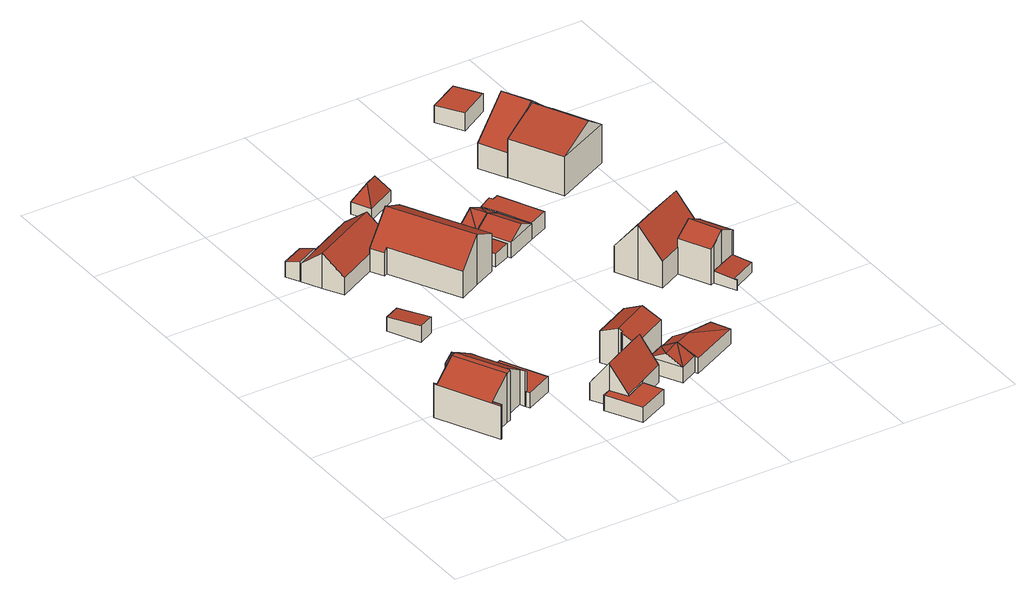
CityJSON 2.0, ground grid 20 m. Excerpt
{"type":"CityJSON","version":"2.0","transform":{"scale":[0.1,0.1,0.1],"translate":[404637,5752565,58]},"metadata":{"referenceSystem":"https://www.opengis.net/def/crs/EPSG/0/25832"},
"CityObjects":{
"building1":{"type":"Building","attributes":{"Gemeindeschluessel":"05515000","Geometrietyp2DReferenz":"3000","function":"51009_1610","roofType":"3100","measuredHeight":8.96},"geometry":[{"type":"Solid","lod":"2","boundaries":[[[[0,1,2,3]],[[4,5,1,0]],[[6,7,5,4]],[[3,2,7,6]],[[0,8,4]],[[6,9,3]],[[3,9,8,0]],[[4,8,9,6]],[[1,5,7,2]]]],"semantics":{"surfaces":[{"type":"WallSurface"},{"type":"RoofSurface"},{"type":"GroundSurface"}],"values":[[0,0,0,0,0,0,1,1,2]]}}]},
"building2":{"type":"Building","attributes":{"Gemeindeschluessel":"05515000","Geometrietyp2DReferenz":"3000","function":"31001_1000","roofType":"9999","measuredHeight":8.77},"address":[{"country":"Germany","locality":"Münster","thoroughfareNumber":"11","thoroughfareName":"Am Brook"}],"geometry":[{"type":"Solid","lod":"2","boundaries":[[[[10,11,12,13]],[[14,15,11,10]],[[16,17,15,14]],[[18,19,17,16]],[[20,21,19,18]],[[22,2,21,20]],[[23,24,2,22]],[[25,26,24,23]],[[27,7,26,25]],[[28,29,7,27]],[[30,31,29,28]],[[32,33,31,30]],[[34,35,33,32]],[[36,37,35,34]],[[38,39,37,36]],[[40,41,39,38]],[[42,43,41,40]],[[44,45,43,42]],[[13,12,45,44]],[[38,36,34,32,30,28,27,25,40]],[[22,20,18,16,14,10,13,44,23]],[[23,44,42,40,25]],[[11,15,17,19,21,2,24,26,7,29,31,33,35,37,39,41,43,45,12]]]],"semantics":{"surfaces":[{"type":"WallSurface"},{"type":"RoofSurface"},{"type":"GroundSurface"}],"values":[[0,0,0,0,0,0,0,0,0,0,0,0,0,0,0,0,0,0,0,1,1,1,2]]}}]},
"building3":{"type":"Building","attributes":{"Gemeindeschluessel":"05515000","Geometrietyp2DReferenz":"3000","function":"31001_2460","roofType":"1000","measuredHeight":2.76},"geometry":[{"type":"Solid","lod":"2","boundaries":[[[[46,47,31,48]],[[49,50,47,46]],[[51,52,50,49]],[[53,35,52,51]],[[54,33,35,53]],[[48,31,33,54]],[[53,51,49,46,48,54]],[[47,50,52,35,33,31]]]],"semantics":{"surfaces":[{"type":"WallSurface"},{"type":"RoofSurface"},{"type":"GroundSurface"}],"values":[[0,0,0,0,0,0,1,2]]}}]},
"building4":{"type":"Building","attributes":{"Gemeindeschluessel":"05515000","Geometrietyp2DReferenz":"3000","function":"31001_2460","roofType":"2100","measuredHeight":2.87},"geometry":[{"type":"Solid","lod":"2","boundaries":[[[[55,56,57,58]],[[59,60,56,55]],[[61,62,60,59]],[[58,57,62,61]],[[59,55,58,61]],[[56,60,62,57]]]],"semantics":{"surfaces":[{"type":"WallSurface"},{"type":"RoofSurface"},{"type":"GroundSurface"}],"values":[[0,0,0,0,1,2]]}}]},
"building5":{"type":"Building","attributes":{"Gemeindeschluessel":"05515000","Geometrietyp2DReferenz":"3000","function":"31001_1310","roofType":"2100","measuredHeight":3.56},"geometry":[{"type":"Solid","lod":"2","boundaries":[[[[63,64,65,66]],[[67,68,64,63]],[[69,70,68,67]],[[66,65,70,69]],[[67,63,66,69]],[[64,68,70,65]]]],"semantics":{"surfaces":[{"type":"WallSurface"},{"type":"RoofSurface"},{"type":"GroundSurface"}],"values":[[0,0,0,0,1,2]]}}]},
"building6":{"type":"Building","attributes":{"Gemeindeschluessel":"05515000","Geometrietyp2DReferenz":"3000","function":"31001_1000"},"address":[{"country":"Germany","locality":"Münster","thoroughfareNumber":"8","thoroughfareName":"Am Brook"}],"children":["building6-1","building6-2"]},
"building6-1":{"type":"BuildingPart","attributes":{"roofType":"3100","measuredHeight":6.19},"parents":["building6"],"geometry":[{"type":"Solid","lod":"2","boundaries":[[[[71,72,73,74]],[[75,76,72,71]],[[77,65,76,75]],[[78,70,65,77]],[[79,80,70,78]],[[81,82,80,79]],[[83,84,82,81]],[[79,78,77,75,81]],[[71,74,85,83,81,75]],[[72,76,65,70,80,82,84,86,73]],[[73,86,85,74]],[[86,84,83,85]]]],"semantics":{"surfaces":[{"type":"WallSurface"},{"type":"RoofSurface"},{"type":"GroundSurface"},{"type":"ClosureSurface"}],"values":[[0,0,0,0,0,0,0,1,1,2,3,3]]}}]},
"building6-2":{"type":"BuildingPart","attributes":{"roofType":"3100","measuredHeight":8.85},"parents":["building6"],"geometry":[{"type":"Solid","lod":"2","boundaries":[[[[87,74,73,88,89]],[[84,83,90]],[[91,92,84,90]],[[93,94,92,91]],[[95,96,94,93]],[[97,98,96,95]],[[99,100,98,97]],[[89,88,100,99]],[[93,91,90,101,95]],[[87,89,99,97,95,101]],[[73,86,84,92,94,96,98,100,88]],[[74,87,101,85]],[[73,74,85,86]],[[83,85,101,90]],[[84,86,85,83]]]],"semantics":{"surfaces":[{"type":"WallSurface"},{"type":"RoofSurface"},{"type":"GroundSurface"},{"type":"ClosureSurface"}],"values":[[0,0,0,0,0,0,0,0,1,1,2,0,3,0,3]]}}]},
"building7":{"type":"Building","attributes":{"Gemeindeschluessel":"05515000","Geometrietyp2DReferenz":"3000","function":"31001_1000"},"address":[{"country":"Germany","locality":"Münster","thoroughfareNumber":"7","thoroughfareName":"Am Brook"}],"children":["building7-1","building7-2","building7-3"]},
"building7-1":{"type":"BuildingPart","attributes":{"roofType":"3100","measuredHeight":7.54},"parents":["building7"],"geometry":[{"type":"Solid","lod":"2","boundaries":[[[[102,103,104]],[[105,106,102,104]],[[107,108,106,105]],[[109,110,108,107]],[[111,112,110,109]],[[113,114,112,111]],[[115,116,114,113]],[[117,118,116,115]],[[119,120,121,122,123]],[[124,125,120,119]],[[126,127,128,125,124]],[[123,129,130,117,115,113,111,109,107,105,104,119]],[[131,126,124,119,104]],[[102,106,108,110,112,114,116,118,132,121,120,125,128,133]],[[134,131,104,103]],[[102,133,134,103]],[[129,123,122]],[[118,117,130,132]],[[132,130,129,122,121]],[[134,127,126,131]],[[133,128,127,134]]]],"semantics":{"surfaces":[{"type":"WallSurface"},{"type":"RoofSurface"},{"type":"GroundSurface"},{"type":"ClosureSurface"}],"values":[[0,0,0,0,0,0,0,0,0,0,0,1,1,2,0,3,0,3,3,0,3]]}}]},
"building7-2":{"type":"BuildingPart","attributes":{"roofType":"3100","measuredHeight":7.15},"parents":["building7"],"geometry":[{"type":"Solid","lod":"2","boundaries":[[[[135,136,118,117,137]],[[138,139,136,135]],[[140,141,139,138]],[[142,143,141,140]],[[144,145,143,142]],[[146,147,145,144]],[[122,121,147,146]],[[142,140,138,144]],[[135,137,148,129,122,146,144,138]],[[118,136,139,141,143,145,147,121,132]],[[130,148,137,117]],[[132,130,117,118]],[[129,148,130]],[[122,129,130,132,121]]]],"semantics":{"surfaces":[{"type":"WallSurface"},{"type":"RoofSurface"},{"type":"GroundSurface"},{"type":"ClosureSurface"}],"values":[[0,0,0,0,0,0,0,1,1,2,0,3,0,3]]}}]},
"building7-3":{"type":"BuildingPart","attributes":{"roofType":"1000","measuredHeight":2.72},"parents":["building7"],"geometry":[{"type":"Solid","lod":"2","boundaries":[[[[103,102,149,150]],[[151,152,128,127]],[[153,154,152,151]],[[150,149,154,153]],[[151,127,134,103,150,153]],[[102,133,128,152,154,149]],[[102,103,134,133]],[[133,134,127,128]]]],"semantics":{"surfaces":[{"type":"WallSurface"},{"type":"RoofSurface"},{"type":"GroundSurface"},{"type":"ClosureSurface"}],"values":[[0,0,0,0,1,2,3,3]]}}]},
"building8":{"type":"Building","attributes":{"Gemeindeschluessel":"05515000","Geometrietyp2DReferenz":"3000","function":"31001_2460","roofType":"3100","measuredHeight":4.39},"geometry":[{"type":"Solid","lod":"2","boundaries":[[[[155,156,157,158]],[[159,160,156,155]],[[161,162,160,159]],[[158,157,162,161]],[[155,163,159]],[[161,164,158]],[[155,158,164]],[[164,163,155]],[[163,164,161]],[[161,159,163]],[[156,160,162,157]]]],"semantics":{"surfaces":[{"type":"WallSurface"},{"type":"RoofSurface"},{"type":"GroundSurface"}],"values":[[0,0,0,0,0,0,1,1,1,1,2]]}}]},
"building9":{"type":"Building","attributes":{"Gemeindeschluessel":"05515000","Geometrietyp2DReferenz":"3000","function":"31001_1310","roofType":"5000","measuredHeight":5.08},"geometry":[{"type":"Solid","lod":"2","boundaries":[[[[165,166,167,168]],[[169,170,166,165]],[[171,172,170,169]],[[168,167,172,171]],[[173,171,169,174]],[[169,165,174]],[[174,165,168,173]],[[168,171,173]],[[166,170,172,167]]]],"semantics":{"surfaces":[{"type":"WallSurface"},{"type":"RoofSurface"},{"type":"GroundSurface"}],"values":[[0,0,0,0,1,1,1,1,2]]}}]},
"building10":{"type":"Building","attributes":{"Gemeindeschluessel":"05515000","Geometrietyp2DReferenz":"3000","function":"31001_2460","roofType":"5000","measuredHeight":4.24},"geometry":[{"type":"Solid","lod":"2","boundaries":[[[[175,176,177,178]],[[179,180,176,175]],[[181,182,180,179]],[[183,184,182,181]],[[185,186,184,183]],[[187,188,186,185]],[[178,177,188,187]],[[181,179,189,183]],[[179,175,178,190,189]],[[189,190,187,185,183]],[[187,190,178]],[[176,180,182,184,186,188,177]]]],"semantics":{"surfaces":[{"type":"WallSurface"},{"type":"RoofSurface"},{"type":"GroundSurface"}],"values":[[0,0,0,0,0,0,0,1,1,1,0,2]]}}]},
"building11":{"type":"Building","attributes":{"Gemeindeschluessel":"05515000","Geometrietyp2DReferenz":"3000","function":"51009_1611","roofType":"2100","measuredHeight":2.45},"geometry":[{"type":"Solid","lod":"2","boundaries":[[[[191,192,193,194]],[[195,196,192,191]],[[197,198,196,195]],[[194,193,198,197]],[[195,191,194,197]],[[192,196,198,193]]]],"semantics":{"surfaces":[{"type":"WallSurface"},{"type":"RoofSurface"},{"type":"GroundSurface"}],"values":[[0,0,0,0,1,2]]}}]},
"building12":{"type":"Building","attributes":{"Gemeindeschluessel":"05515000","Geometrietyp2DReferenz":"3000","function":"51009_1610","roofType":"3100","measuredHeight":4.49},"geometry":[{"type":"Solid","lod":"2","boundaries":[[[[199,200,201,202]],[[203,192,200,199]],[[204,205,192,203]],[[202,201,205,204]],[[199,206,203]],[[204,207,202]],[[206,199,202]],[[202,207,206]],[[203,206,207]],[[207,204,203]],[[200,192,205,201]]]],"semantics":{"surfaces":[{"type":"WallSurface"},{"type":"RoofSurface"},{"type":"GroundSurface"}],"values":[[0,0,0,0,0,0,1,1,1,1,2]]}}]},
"building13":{"type":"Building","attributes":{"Gemeindeschluessel":"05515000","Geometrietyp2DReferenz":"3000","function":"31001_2460","roofType":"3100","measuredHeight":4.46},"geometry":[{"type":"Solid","lod":"2","boundaries":[[[[208,209,210,199]],[[211,212,209,208]],[[203,213,212,211]],[[199,210,213,203]],[[208,214,211]],[[203,206,199]],[[199,206,214,208]],[[211,214,206,203]],[[209,212,213,210]]]],"semantics":{"surfaces":[{"type":"WallSurface"},{"type":"RoofSurface"},{"type":"GroundSurface"}],"values":[[0,0,0,0,0,0,1,1,2]]}}]},
"building14":{"type":"Building","attributes":{"Gemeindeschluessel":"05515000","Geometrietyp2DReferenz":"3000","function":"31001_2460","roofType":"9999","measuredHeight":3},"geometry":[{"type":"Solid","lod":"2","boundaries":[[[[215,216,217,218,219,220,221]],[[219,222,223,220]],[[218,224,222,219]],[[217,225,224,218]],[[216,226,225,217]],[[215,209,226,216]],[[221,210,209,215]],[[220,223,210,221]],[[222,224,225,226,209,210,223]]]],"semantics":{"surfaces":[{"type":"RoofSurface"},{"type":"WallSurface"},{"type":"GroundSurface"}],"values":[[0,1,1,1,1,1,1,1,2]]}}]},
"building15":{"type":"Building","attributes":{"Gemeindeschluessel":"05515000","Geometrietyp2DReferenz":"3000","function":"31001_1000"},"address":[{"country":"Germany","locality":"Münster","thoroughfareNumber":"5","thoroughfareName":"Am Brook"}],"children":["building15-1","building15-2","building15-3"]},
"building15-1":{"type":"BuildingPart","attributes":{"roofType":"3100","measuredHeight":9.85},"parents":["building15"],"geometry":[{"type":"Solid","lod":"2","boundaries":[[[[227,228,229,230]],[[231,232,228,227]],[[233,234,232,231]],[[235,236,234,233]],[[237,238,236,235]],[[239,240,238,237]],[[235,233,231,237]],[[227,230,241,239,237,231]],[[228,232,234,236,238,240,242,229]],[[229,242,241,230]],[[242,240,239,241]]]],"semantics":{"surfaces":[{"type":"WallSurface"},{"type":"RoofSurface"},{"type":"GroundSurface"},{"type":"ClosureSurface"}],"values":[[0,0,0,0,0,0,1,1,2,3,3]]}}]},
"building15-2":{"type":"BuildingPart","attributes":{"roofType":"3100","measuredHeight":8.16},"parents":["building15"],"geometry":[{"type":"Solid","lod":"2","boundaries":[[[[243,244,245,246]],[[247,244,243]],[[248,249,250]],[[251,252,248,250]],[[253,229,252,251]],[[230,229,253]],[[254,255,240,239,256]],[[246,245,255,254]],[[253,251,250,257,258]],[[243,246,254,256,258,257]],[[244,259,248,252,229,242,240,255,245]],[[247,243,257,260]],[[244,247,260,259]],[[249,260,257,250]],[[260,249,248,259]],[[230,253,258,241]],[[229,230,241,242]],[[239,241,258,256]],[[240,242,241,239]]]],"semantics":{"surfaces":[{"type":"WallSurface"},{"type":"RoofSurface"},{"type":"GroundSurface"},{"type":"ClosureSurface"}],"values":[[0,0,0,0,0,0,0,0,1,1,2,0,3,0,3,0,3,0,3]]}}]},
"building15-3":{"type":"BuildingPart","attributes":{"roofType":"2100","measuredHeight":2.11},"parents":["building15"],"geometry":[{"type":"Solid","lod":"2","boundaries":[[[[261,262,244,247]],[[263,264,262,261]],[[265,266,264,263]],[[267,268,266,265]],[[249,248,268,267]],[[260,249,267,265,263,261,247]],[[262,264,266,268,248,259,244]],[[259,260,247,244]],[[248,249,260,259]]]],"semantics":{"surfaces":[{"type":"WallSurface"},{"type":"RoofSurface"},{"type":"GroundSurface"},{"type":"ClosureSurface"}],"values":[[0,0,0,0,0,1,2,3,3]]}}]},
"building16":{"type":"Building","attributes":{"Gemeindeschluessel":"05515000","Geometrietyp2DReferenz":"3000","function":"31001_1000","roofType":"5000","measuredHeight":9.5},"address":[{"country":"Germany","locality":"Münster","thoroughfareNumber":"6","thoroughfareName":"Am Brook"}],"geometry":[{"type":"Solid","lod":"2","boundaries":[[[[269,270,271,272]],[[273,274,270,269]],[[275,276,274,273]],[[277,278,276,275]],[[279,280,278,277]],[[272,271,280,279]],[[281,282,272,279]],[[281,277,275]],[[281,275,273]],[[281,273,269]],[[269,282,281]],[[277,281,279]],[[272,282,269]],[[270,274,276,278,280,271]]]],"semantics":{"surfaces":[{"type":"WallSurface"},{"type":"RoofSurface"},{"type":"GroundSurface"}],"values":[[0,0,0,0,0,0,1,1,1,1,1,0,0,2]]}}]},
"building17":{"type":"Building","attributes":{"Gemeindeschluessel":"05515000","Geometrietyp2DReferenz":"3000","function":"31001_1000","roofType":"5000","measuredHeight":10.14},"address":[{"country":"Germany","locality":"Münster","thoroughfareNumber":"6a","thoroughfareName":"Am Brook"}],"geometry":[{"type":"Solid","lod":"2","boundaries":[[[[283,284,285,286]],[[287,288,284,283]],[[289,290,288,287]],[[291,292,290,289]],[[293,294,292,291]],[[295,296,294,293]],[[286,285,296,295]],[[297,298,299,300,301,302,303]],[[286,295,300,299]],[[302,301,293,291]],[[303,302,291,289]],[[301,300,295,293]],[[298,297,287,283]],[[299,298,283,286]],[[297,303,289,287]],[[284,288,290,292,294,296,285]]]],"semantics":{"surfaces":[{"type":"WallSurface"},{"type":"RoofSurface"},{"type":"GroundSurface"}],"values":[[0,0,0,0,0,0,0,1,1,0,0,0,0,0,0,2]]}}]},
"building18":{"type":"Building","attributes":{"Gemeindeschluessel":"05515000","Geometrietyp2DReferenz":"3000","function":"31001_2460","roofType":"2100","measuredHeight":3.28},"geometry":[{"type":"Solid","lod":"2","boundaries":[[[[304,305,306,307]],[[308,309,305,304]],[[310,311,309,308]],[[307,306,311,310]],[[308,304,307,310]],[[305,309,311,306]]]],"semantics":{"surfaces":[{"type":"WallSurface"},{"type":"RoofSurface"},{"type":"GroundSurface"}],"values":[[0,0,0,0,1,2]]}}]}
},
"vertices":[
[38,195,98],[38,195,19],[39,191,19],[39,191,98],[70,210,98],[70,210,19],[72,207,98],[72,207,19],[54,202,109],[55,199,109],
[63,77,80],[63,77,19],[56,91,19],[56,91,80],[61,76,78],[61,76,19],[9,182,79],[9,182,19],[10,183,80],[10,183,19],[13,178,80],[13,178,19],[39,191,99],[51,197,107],[51,197,19],[60,201,107],[60,201,19],[72,207,99],[101,222,79],[101,222,19],[110,204,79],[110,204,19],[144,134,80],[144,134,19],[141,133,82],[141,133,19],[137,142,81],[137,142,19],[105,126,103],[105,126,19],[102,117,107],[102,117,19],[101,113,107],[101,113,19],[94,110,107],[94,110,19],
[155,226,46],[155,226,19],[110,204,46],[192,149,46],[192,149,19],[145,126,46],[145,126,19],[141,133,46],[144,134,46],
[81,423,43],[81,423,18],[107,369,18],[107,369,47],[107,436,43],[107,436,18],[134,382,47],[134,382,18],
[38,637,41],[38,637,14],[50,614,14],[50,614,49],[76,656,41],[76,656,14],[88,633,49],[88,633,14],
[85,546,45],[85,546,14],[152,581,14],[152,581,45],[67,580,76],[67,580,14],[50,614,45],[88,633,46],[168,675,46],[168,675,14],[186,641,76],[186,641,14],[203,608,46],[203,608,14],[195,604,46],[195,604,14],
[152,581,55],[164,558,14],[164,558,55],[203,608,98],[233,624,82],[233,624,14],[306,482,82],[306,482,14],[268,463,103],[268,463,14],[230,443,61],[230,443,14],[170,561,61],[170,561,14],[195,604,103],
[250,70,17],[250,70,44],[250,70,92],[234,99,47],[234,99,17],[259,113,47],[259,113,17],[254,123,32],[254,123,17],[275,134,32],[275,134,17],[281,124,48],[281,124,17],[316,143,48],[316,143,17],[317,141,50],[317,141,17],[332,113,92],[332,113,17],[329,118,17],[329,118,73],[329,118,85],[347,84,48],[347,84,17],[304,61,47],[304,61,44],[304,61,17],[326,124,76],[318,139,53],[266,41,47],[318,139,17],[266,41,17],[266,41,44],
[321,143,85],[321,143,17],[317,141,85],[318,149,88],[318,149,17],[303,178,73],[303,178,17],[367,211,73],[367,211,17],[382,183,88],[382,183,17],[397,154,73],[397,154,17],[318,139,84],
[236,63,17],[236,63,44],[320,28,44],[320,28,17],[267,3,44],[267,3,17],
[377,62,45],[377,62,17],[408,79,17],[408,79,45],[350,114,45],[350,114,17],[381,130,45],[381,130,17],[363,88,61],[394,105,61],
[268,760,34],[268,760,13],[216,732,13],[216,732,34],[284,727,34],[284,727,13],[232,699,34],[232,699,13],[240,724,64],[260,734,64],
[413,147,42],[413,147,16],[381,130,16],[381,130,43],[426,123,58],[426,123,16],[481,148,43],[481,148,16],[496,116,43],[496,116,16],[411,73,43],[411,73,16],[408,79,46],[408,79,16],[424,120,59],[394,105,59],
[321,546,42],[321,546,17],[293,533,17],[293,533,40],[344,498,42],[344,498,17],[315,485,40],[315,485,17],
[375,572,46],[375,572,17],[362,598,17],[362,598,46],[321,546,46],[309,573,46],[309,573,17],[348,559,62],[335,586,62],
[401,518,46],[401,518,18],[375,572,18],[347,492,46],[347,492,18],[321,546,18],[374,505,62],
[401,518,48],[434,534,48],[398,610,48],[388,605,48],[385,611,48],[362,598,48],[375,572,48],[385,611,18],[362,598,18],[388,605,18],[398,610,18],[434,534,18],
[492,297,67],[492,297,20],[531,317,20],[531,317,67],[473,335,118],[473,335,20],[454,373,67],[454,373,20],[554,422,67],[554,422,20],[572,384,118],[572,384,20],[590,346,67],[590,346,20],[560,331,67],[560,331,20],
[612,291,84],[612,291,20],[614,292,20],[614,292,83],[612,291,41],[563,267,20],[563,267,41],[563,267,87],[557,264,83],[557,264,20],[531,317,83],[588,345,83],[588,345,20],[590,346,82],[585,278,101],[560,331,101],[585,278,20],[585,278,41],
[627,260,38],[627,260,20],[581,236,38],[581,236,20],[583,232,38],[583,232,20],[581,230,38],[581,230,20],
[559,730,86],[559,730,17],[465,684,17],[465,684,86],[565,717,86],[565,717,17],[567,718,86],[567,718,17],[605,641,86],[605,641,17],[509,595,86],[509,595,17],[572,626,112],[528,715,112],
[561,789,61],[561,789,16],[442,731,16],[442,731,61],[590,729,61],[590,729,16],[567,718,61],[567,718,16],[565,717,61],[565,717,16],[559,730,61],[559,730,16],[465,684,61],[465,684,16],[590,729,65],[561,789,65],[502,760,117],[526,713,117],[559,730,87],[565,717,87],[567,718,85],
[540,868,41],[540,868,9],[515,913,9],[515,913,39],[488,838,41],[488,838,9],[462,883,39],[462,883,9]
]}
